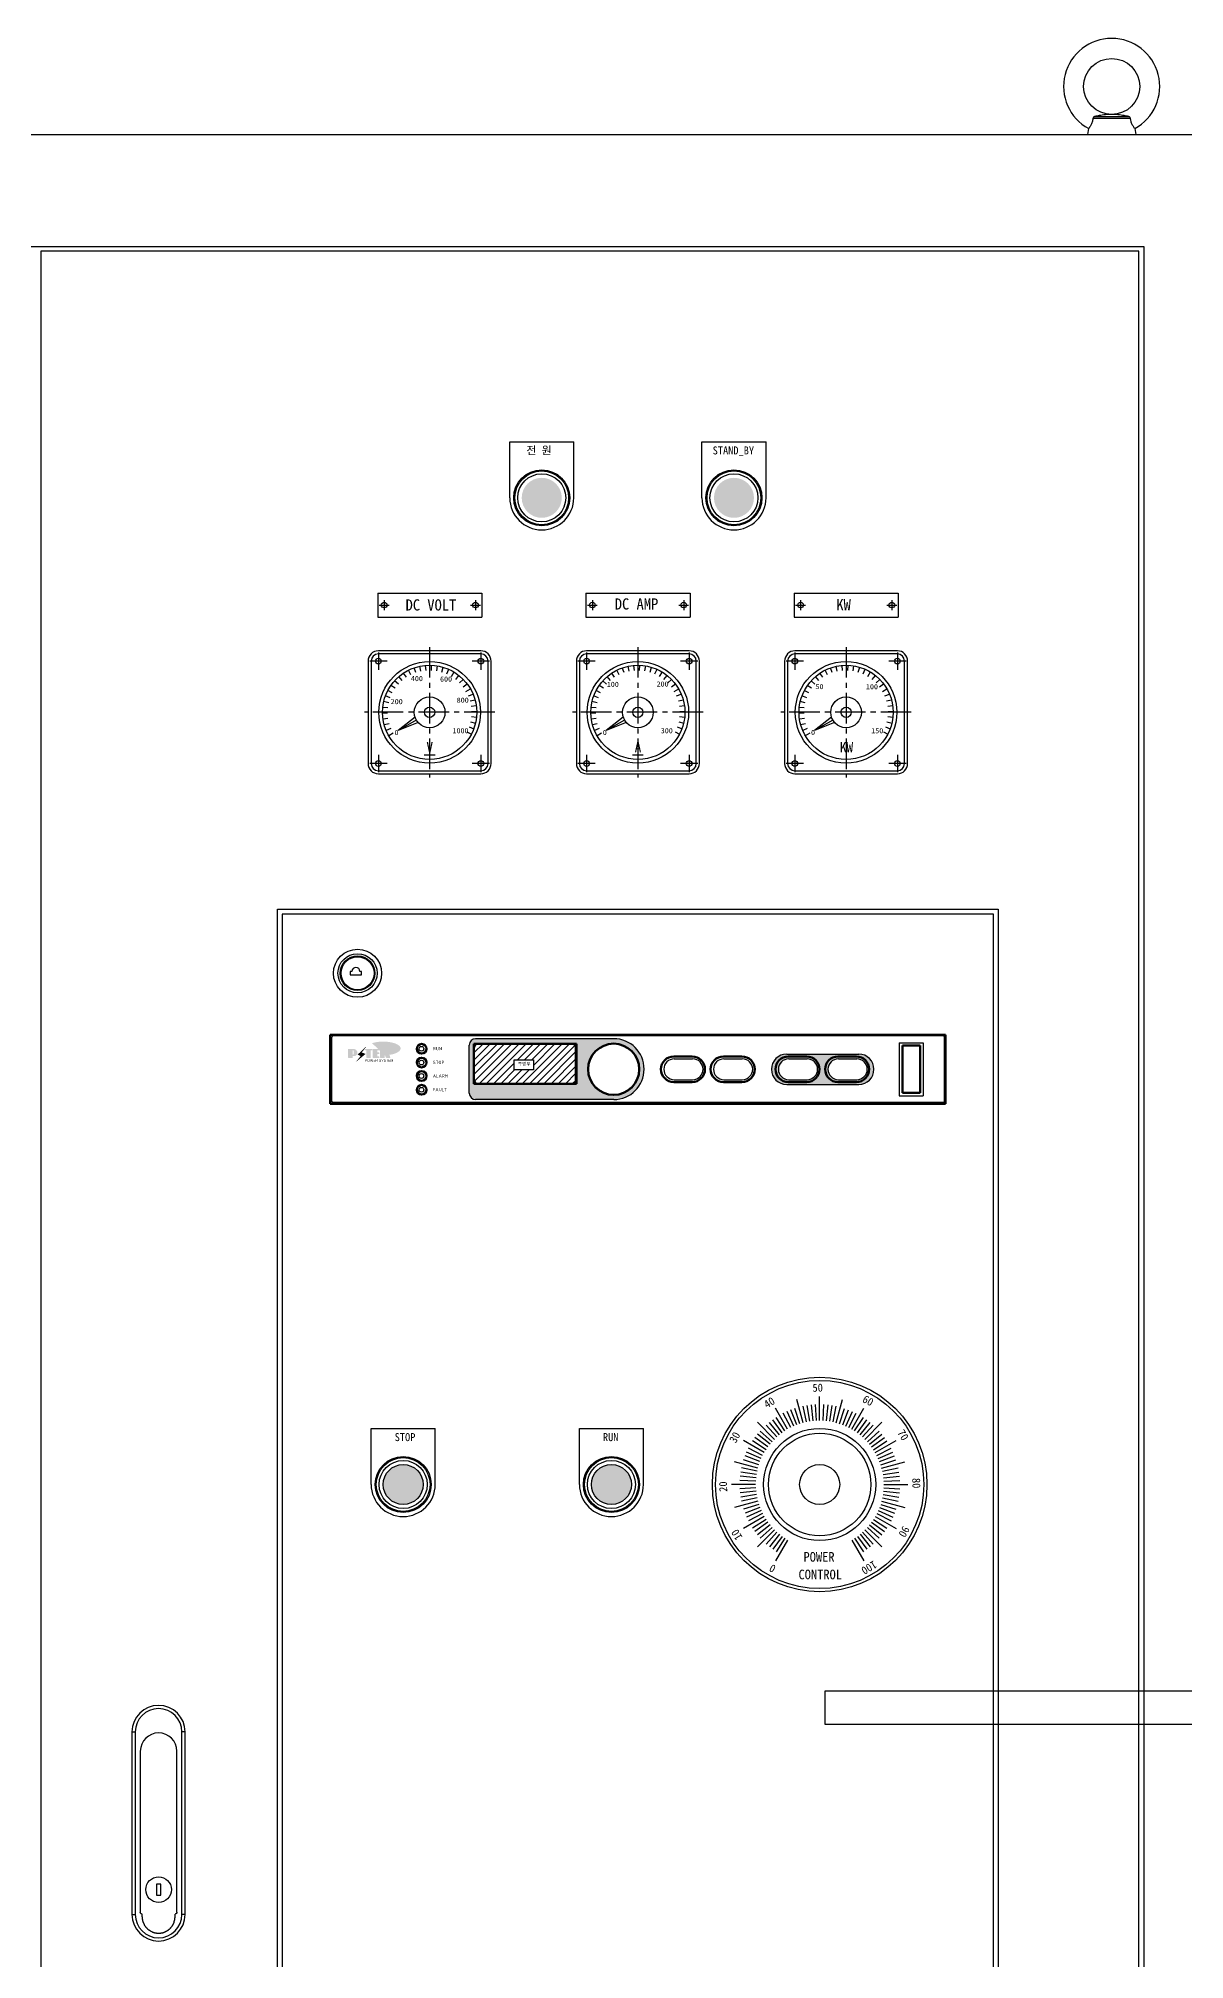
# Model space of a CAD drawing. Header units: millimetres. Extents: x 0 to 37514, y 0 to 8910.
# Drawn here: x 20606 to 21322, y 2719 to 3919 of the extents above; entities that cross this region are included whole.
import ezdxf
from ezdxf.enums import TextEntityAlignment as Align

# ---------------------------------------------------------------- set-up
doc = ezdxf.new("R2010")
doc.units = ezdxf.units.MM
doc.linetypes.add('CENTER', pattern=[50.8, 31.75, -6.35, 6.35, -6.35])
doc.linetypes.add('CENTER2', pattern=[28.575, 19.05, -3.175, 3.175, -3.175])
for name, color, linetype in [('CEN', 1, 'CENTER'), ('SINK', 151, 'Continuous'), ('TAMPLATE', 7, 'Continuous')]:
    doc.layers.add(name, color=color, linetype=linetype)
doc.layers.add('가시적인 것(ISO)', color=7, linetype='Continuous', lineweight=50)
doc.styles.add('h1', font='')
doc.styles.add('HAN', font='')
doc.styles.get("Standard").update_dxf_attribs({"font": 'ISOCP.SHX', "bigfont": 'WHGTXT.SHX'})
doc.styles.get('h1').set_extended_font_data('New Gulim')
doc.styles.get('HAN').set_extended_font_data('GulimChe')

# ---------------------------------------------------------------- blocks, each defined once
blk = doc.blocks.new('A$C5BCB7C3E')
for p, q in [((-4, 7.5), (61, 7.5)), ((-4, 7.5), (-4, -7.5)), ((61, 7.5), (61, -7.5)), ((-4, -7.5), (61, -7.5))]:
    blk.add_line(p, q)
for centre in [(0, 0), (57, 0)]:
    blk.add_circle(centre, 1.75)
at = {"layer": 'CEN', "color": 1, "linetype": 'CENTER'}
for p, q in [((-3.1, 0), (3.1, 0)), ((0, 3.1), (0, -3.1)), ((53.9, 0), (60.1, 0)), ((57, 3.1), (57, -3.1))]:
    blk.add_line(p, q, dxfattribs=at)
at = {"color": 3, "style": 'HAN'}
blk.add_text('DC VOLT', height=7, dxfattribs=at).set_placement((13.4, -3.4))
blk = doc.blocks.new('A$C34360021')
for p, q in [((-4, 7.5), (61, 7.5)), ((-4, 7.5), (-4, -7.5)), ((61, 7.5), (61, -7.5)), ((-4, -7.5), (61, -7.5))]:
    blk.add_line(p, q)
for centre in [(0, 0), (57, 0)]:
    blk.add_circle(centre, 1.75)
at = {"layer": 'CEN', "color": 1, "linetype": 'CENTER'}
for p, q in [((-3.1, 0), (3.1, 0)), ((0, 3.1), (0, -3.1)), ((53.9, 0), (60.1, 0)), ((57, 3.1), (57, -3.1))]:
    blk.add_line(p, q, dxfattribs=at)
at = {"color": 3, "style": 'HAN'}
blk.add_text('DC AMP', height=7, dxfattribs=at).set_placement((14, -2.8))
blk = doc.blocks.new('A$C6F9E4155')
for p, q in [((-4, 7.5), (-4, -7.5)), ((-4, 7.5), (61, 7.5)), ((61, 7.5), (61, -7.5)), ((-4, -7.5), (61, -7.5))]:
    blk.add_line(p, q)
for centre in [(0, 0), (57, 0)]:
    blk.add_circle(centre, 1.75)
at = {"layer": 'CEN', "color": 1, "linetype": 'CENTER'}
for p, q in [((-3.1, 0), (3.1, 0)), ((0, 3.1), (0, -3.1)), ((53.9, 0), (60.1, 0)), ((57, 3.1), (57, -3.1))]:
    blk.add_line(p, q, dxfattribs=at)
at = {"color": 3, "style": 'HAN'}
blk.add_text('KW', height=7, dxfattribs=at).set_placement((22.3, -3.3))
blk = doc.blocks.new('A$C4862291F')
for color, points in [(7, [(-12.5, 0, 1), (12.5, 0, 1)]), (1, [(107.5, 0, 1), (132.5, 0, 1)])]:
    blk.add_hatch(color=color).paths.add_polyline_path(points)
for p, q in [((-20, 35), (20, 35)), ((-20, 0), (-20, 35)), ((20, 0), (20, 35)), ((100, 35, 0), (140, 35, 0)), ((100, 0, 0), (100, 35, 0)), ((140, 0, 0), (140, 35, 0))]:
    blk.add_line(p, q)
for centre, radius in [((0, 0, 0), 17.5), ((0, 0, 0), 16.8), ((0, 0), 15), ((120, 0, 0), 17.5), ((120, 0, 0), 16.8), ((120, 0), 15)]:
    blk.add_circle(centre, radius)
for centre in [(0, 0), (120, 0, 0)]:
    blk.add_arc(centre, 20, 180, 0)
at = {"style": 'HAN'}
for s, p in [('전 원', (-9.6, 27.1)), ('STAND_BY', (106.7, 27.1, 0))]:
    blk.add_text(s, height=5, dxfattribs=at).set_placement(p)
blk = doc.blocks.new('A$C1517136A')
for p, q in [((32, 38.4), (-32, 38.4)), ((32, 36.5), (-32, 36.5)), ((-38.4, 32.3), (-38.4, -32.7)), ((-36.5, 32), (-36.5, -32)), ((-14.5, 21.9), (-16.3, 24.5)), ((-11.7, 23.5), (-13.1, 26.4)), ((-8.6, 24.8), (-9.7, 27.8)), ((-5.5, 25.7), (-6.1, 28.8)), ((-2.2, 26.1), (-2.5, 29.3)), ((1.1, 26.2), (1.2, 29.4)), ((4.4, 25.9), (4.9, 29)), ((7.6, 25.1), (8.5, 28.2)), ((10.7, 24), (12, 26.9)), ((13.6, 22.4), (15.3, 25.2)), ((36.5, -32, 0), (36.5, 32, 0)), ((38.4, -32, 0), (38.4, 32, 0)), ((-23.3, 12.2), (-26.1, 13.6)), ((-21.5, 15), (-24.2, 16.8)), ((-19.5, 17.6), (-21.9, 19.7)), ((-17.1, 19.9), (-19.2, 22.3)), ((16.3, 20.6), (18.3, 23.1)), ((18.7, 18.4), (21, 20.6)), ((20.9, 15.9), (23.4, 17.8)), ((22.7, 13.1), (25.5, 14.7)), ((-26.1, 2.7), (-29.3, 3.1)), ((-25.5, 6), (-28.7, 6.7)), ((-24.6, 9.1), (-27.6, 10.3)), ((24.2, 10.2), (27.1, 11.4)), ((25.3, 7.1), (28.4, 7.9)), ((26, 3.8), (29.1, 4.3)), ((26.2, 0.5), (29.4, 0.6)), ((-26.2, -0.5), (-29.4, -0.6)), ((-26, -3.8), (-29.1, -4.3)), ((-25.3, -7.1), (-28.4, -7.9)), ((-24.2, -10.2), (-27.1, -11.4)), ((24.6, -9.1), (27.6, -10.3)), ((25.5, -6), (28.7, -6.7)), ((26.1, -2.7), (29.3, -3.1)), ((-22.7, -13.1), (-25.5, -14.7)), ((23.3, -12.2), (26.1, -13.6)), ((-32, -36.5), (32, -36.5)), ((-32, -38.4), (32, -38.4))]:
    blk.add_line(p, q)
at = {"color": 1, "linetype": 'CENTER'}
for p, q in [((-32, 37.4), (-32, 26.6)), ((32, 37.4), (32, 26.6)), ((-26.6, 32), (-37.4, 32)), ((37.4, 32), (26.6, 32)), ((-26.6, -32), (-37.4, -32)), ((-32, -26.6), (-32, -37.4)), ((37.4, -32), (26.6, -32)), ((32, -26.6), (32, -37.4))]:
    blk.add_line(p, q, dxfattribs=at)
at = {"color": 1, "linetype": 'CENTER2'}
for p, q in [((0, 40.7), (0, -40.7)), ((0, 40.7), (0, -40.7)), ((0, 40.7), (0, -40.7)), ((40.7, 0), (-40.7, 0)), ((40.7, 0), (-40.7, 0)), ((40.7, 0), (-40.7, 0))]:
    blk.add_line(p, q, dxfattribs=at)
at = {"color": 3}
for p in [(-9.1, -3), (-8.3, -4.8), (-7.2, -6.4)]:
    blk.add_line(p, (-19.7, -11.4), dxfattribs=at)
for centre, radius in [((-32, 32), 1.76), ((0, 0), 31.7), ((0, 0), 29.4), ((32, 32), 1.76), ((0, 0), 9.6), ((0, 0), 3.2), ((-32, -32), 1.76), ((32, -32), 1.76)]:
    blk.add_circle(centre, radius)
blk.add_circle((0, 0), 31.7, dxfattribs=at)
blk.add_circle((0, 0), 31.7, dxfattribs=at)
blk.add_circle((0, 0), 31.7, dxfattribs=at)
for centre, radius, start, end in [((-32, 32), 6.4, 90, 180), ((-32, 32), 4.48, 90, 180), ((32, 32), 6.4, 0, 90), ((32, 32), 4.48, 0, 90), ((-32, -32), 6.4, 180, 270), ((-32, -32), 4.48, 180, 270), ((32, -32), 6.4, 270, 0), ((32, -32), 4.48, 270, 0)]:
    blk.add_arc(centre, radius, start, end)
at = {"color": 3, "style": 'HAN'}
for s, p in [('50', (-19.1, 17.7, -2066.5)), ('100', (12.4, 17.6, -2066.5)), ('0', (-21.9, -11, -2066.5)), ('150', (15.7, -9.9, -2066.5))]:
    blk.add_text(s, height=3.2, dxfattribs=at).set_placement(p, align=Align.TOP_LEFT)
at = {"color": 3, "insert": (-3.9, -18.6), "char_height": 6.4, "attachment_point": 1, "style": 'HAN'}
blk.add_mtext('KW', dxfattribs=at)
blk = doc.blocks.new('A$C7956288B')
for p, q in [((32, 38.4), (-32, 38.4)), ((32, 36.5), (-32, 36.5)), ((-38.4, 32.3), (-38.4, -32.7)), ((-36.5, 32), (-36.5, -32)), ((-14.5, 21.9), (-16.3, 24.5)), ((-11.7, 23.5), (-13.1, 26.4)), ((-8.6, 24.8), (-9.7, 27.8)), ((-5.5, 25.7), (-6.1, 28.8)), ((-2.2, 26.1), (-2.5, 29.3)), ((1.1, 26.2), (1.2, 29.4)), ((4.4, 25.9), (4.9, 29)), ((7.6, 25.1), (8.5, 28.2)), ((10.7, 24), (12, 26.9)), ((13.6, 22.4), (15.3, 25.2)), ((36.5, -32, 0), (36.5, 32, 0)), ((38.4, -32, 0), (38.4, 32, 0)), ((-23.3, 12.2), (-26.1, 13.6)), ((-21.5, 15), (-24.2, 16.8)), ((-19.5, 17.6), (-21.9, 19.7)), ((-17.1, 19.9), (-19.2, 22.3)), ((16.3, 20.6), (18.3, 23.1)), ((18.7, 18.4), (21, 20.6)), ((20.9, 15.9), (23.4, 17.8)), ((22.7, 13.1), (25.5, 14.7)), ((-26.1, 2.7), (-29.3, 3.1)), ((-25.5, 6), (-28.7, 6.7)), ((-24.6, 9.1), (-27.6, 10.3)), ((24.2, 10.2), (27.1, 11.4)), ((25.3, 7.1), (28.4, 7.9)), ((26, 3.8), (29.1, 4.3)), ((26.2, 0.5), (29.4, 0.6)), ((-26.2, -0.5), (-29.4, -0.6)), ((-26, -3.8), (-29.1, -4.3)), ((-25.3, -7.1), (-28.4, -7.9)), ((-24.2, -10.2), (-27.1, -11.4)), ((24.6, -9.1), (27.6, -10.3)), ((25.5, -6), (28.7, -6.7)), ((26.1, -2.7), (29.3, -3.1)), ((-22.7, -13.1), (-25.5, -14.7)), ((23.3, -12.2), (26.1, -13.6)), ((-32, -36.5), (32, -36.5)), ((-32, -38.4), (32, -38.4))]:
    blk.add_line(p, q)
at = {"color": 1, "linetype": 'CENTER'}
for p, q in [((-32, 37.4), (-32, 26.6)), ((32, 37.4), (32, 26.6)), ((-26.6, 32), (-37.4, 32)), ((37.4, 32), (26.6, 32)), ((-26.6, -32), (-37.4, -32)), ((-32, -26.6), (-32, -37.4)), ((37.4, -32), (26.6, -32)), ((32, -26.6), (32, -37.4))]:
    blk.add_line(p, q, dxfattribs=at)
at = {"color": 1, "linetype": 'CENTER2'}
for p, q in [((0, 40.7), (0, -40.7)), ((40.7, 0), (-40.7, 0))]:
    blk.add_line(p, q, dxfattribs=at)
at = {"color": 3}
for p, q in [((-9.1, -3), (-19.7, -11.4)), ((-8.3, -4.8), (-19.7, -11.4)), ((-7.2, -6.4), (-19.7, -11.4)), ((-3.4, -26.5), (3.4, -26.5))]:
    blk.add_line(p, q, dxfattribs=at)
for centre, radius in [((-32, 32), 1.76), ((0, 0), 31.7), ((0, 0), 29.4), ((32, 32), 1.76), ((0, 0), 9.6), ((0, 0), 3.2), ((-32, -32), 1.76), ((32, -32), 1.76)]:
    blk.add_circle(centre, radius)
for centre, radius, start, end in [((-32, 32), 6.4, 90, 180), ((-32, 32), 4.48, 90, 180), ((32, 32), 6.4, 0, 90), ((32, 32), 4.48, 0, 90), ((-32, -32), 6.4, 180, 270), ((-32, -32), 4.48, 180, 270), ((32, -32), 6.4, 270, 0), ((32, -32), 4.48, 270, 0)]:
    blk.add_arc(centre, radius, start, end)
at = {"color": 3, "style": 'HAN'}
for s, p in [('400', (-11.7, 22.7, -2066.5)), ('600', (6.5, 22.4, -2066.5)), ('200', (-24.3, 8.3, -2066.5)), ('800', (16.9, 9.2, -2066.5)), ('0', (-21.9, -11, -2066.5)), ('1000', (14.3, -9.9, -2066.5))]:
    blk.add_text(s, height=3.2, dxfattribs=at).set_placement(p, align=Align.TOP_LEFT)
at = {"color": 3, "insert": (-2, -18.6), "char_height": 6.4, "attachment_point": 1, "style": 'HAN'}
blk.add_mtext('V', dxfattribs=at)
blk = doc.blocks.new('A$C348D2C00')
for p, q in [((32, 38.4), (-32, 38.4)), ((32, 36.5), (-32, 36.5)), ((-38.4, 32.3), (-38.4, -32.7)), ((-36.5, 32), (-36.5, -32)), ((-14.5, 21.9), (-16.3, 24.5)), ((-11.7, 23.5), (-13.1, 26.4)), ((-8.6, 24.8), (-9.7, 27.8)), ((-5.5, 25.7), (-6.1, 28.8)), ((-2.2, 26.1), (-2.5, 29.3)), ((1.1, 26.2), (1.2, 29.4)), ((4.4, 25.9), (4.9, 29)), ((7.6, 25.1), (8.5, 28.2)), ((10.7, 24), (12, 26.9)), ((13.6, 22.4), (15.3, 25.2)), ((36.5, -32, 0), (36.5, 32, 0)), ((38.4, -32, 0), (38.4, 32, 0)), ((-23.3, 12.2), (-26.1, 13.6)), ((-21.5, 15), (-24.2, 16.8)), ((-19.5, 17.6), (-21.9, 19.7)), ((-17.1, 19.9), (-19.2, 22.3)), ((16.3, 20.6), (18.3, 23.1)), ((18.7, 18.4), (21, 20.6)), ((20.9, 15.9), (23.4, 17.8)), ((22.7, 13.1), (25.5, 14.7)), ((-26.1, 2.7), (-29.3, 3.1)), ((-25.5, 6), (-28.7, 6.7)), ((-24.6, 9.1), (-27.6, 10.3)), ((24.2, 10.2), (27.1, 11.4)), ((25.3, 7.1), (28.4, 7.9)), ((26, 3.8), (29.1, 4.3)), ((26.2, 0.5), (29.4, 0.6)), ((-26.2, -0.5), (-29.4, -0.6)), ((-26, -3.8), (-29.1, -4.3)), ((-25.3, -7.1), (-28.4, -7.9)), ((-24.2, -10.2), (-27.1, -11.4)), ((24.6, -9.1), (27.6, -10.3)), ((25.5, -6), (28.7, -6.7)), ((26.1, -2.7), (29.3, -3.1)), ((-22.7, -13.1), (-25.5, -14.7)), ((23.3, -12.2), (26.1, -13.6)), ((-32, -36.5), (32, -36.5)), ((-32, -38.4), (32, -38.4))]:
    blk.add_line(p, q)
at = {"color": 1, "linetype": 'CENTER'}
for p, q in [((-32, 37.4), (-32, 26.6)), ((32, 37.4), (32, 26.6)), ((-26.6, 32), (-37.4, 32)), ((37.4, 32), (26.6, 32)), ((-26.6, -32), (-37.4, -32)), ((-32, -26.6), (-32, -37.4)), ((37.4, -32), (26.6, -32)), ((32, -26.6), (32, -37.4))]:
    blk.add_line(p, q, dxfattribs=at)
at = {"color": 1, "linetype": 'CENTER2'}
for p, q in [((0, 40.7), (0, -40.7)), ((0, 40.7), (0, -40.7)), ((40.7, 0), (-40.7, 0)), ((40.7, 0), (-40.7, 0))]:
    blk.add_line(p, q, dxfattribs=at)
at = {"color": 3}
for p, q in [((-9.1, -3), (-19.7, -11.4)), ((-8.3, -4.8), (-19.7, -11.4)), ((-7.2, -6.4), (-19.7, -11.4)), ((-3.4, -26.5), (3.4, -26.5))]:
    blk.add_line(p, q, dxfattribs=at)
for centre, radius in [((-32, 32), 1.76), ((0, 0), 31.7), ((0, 0), 29.4), ((32, 32), 1.76), ((0, 0), 9.6), ((0, 0), 3.2), ((-32, -32), 1.76), ((32, -32), 1.76)]:
    blk.add_circle(centre, radius)
for centre, radius, start, end in [((-32, 32), 6.4, 90, 180), ((-32, 32), 4.48, 90, 180), ((32, 32), 6.4, 0, 90), ((32, 32), 4.48, 0, 90), ((-32, -32), 6.4, 180, 270), ((-32, -32), 4.48, 180, 270), ((32, -32), 6.4, 270, 0), ((32, -32), 4.48, 270, 0)]:
    blk.add_arc(centre, radius, start, end)
at = {"color": 3, "style": 'HAN'}
for s, p in [('100', (-19.4, 19.1, -2066.5)), ('200', (11.7, 19.3, -2066.5)), ('0', (-21.9, -11, -2066.5)), ('300', (14.3, -9.9, -2066.5))]:
    blk.add_text(s, height=3.2, dxfattribs=at).set_placement(p, align=Align.TOP_LEFT)
at = {"color": 3, "insert": (-2, -18.6), "char_height": 6.4, "attachment_point": 1, "style": 'HAN'}
blk.add_mtext('A', dxfattribs=at)
blk = doc.blocks.new('A$C2DDA7DD7')
h = blk.add_hatch(color=152)
edge = h.paths.add_edge_path(flags=16)
edge.add_arc((0, 0), 15.8, 0, 360)
edge = h.paths.add_edge_path(flags=16)
edge.add_arc((-25.8, 13.7), 2, 0, 90)
edge.add_line((-25.8, 15.7), (-84.8, 15.7))
edge.add_arc((-84.8, 13.7), 2, 90, 180)
edge.add_line((-86.8, 13.7), (-86.8, -6.8))
edge.add_arc((-84.8, -6.8), 2, 180, 270)
edge.add_line((-84.8, -8.8), (-25.8, -8.8))
edge.add_arc((-25.8, -6.8), 2, 270, 360)
edge.add_line((-23.8, -6.8), (-23.8, 13.7))
edge = h.paths.add_edge_path()
edge.add_arc((-86.2, 15.1), 4, 90, 180)
edge.add_line((-90.2, 15.1), (-90.2, -14.9))
edge.add_arc((-86.2, -14.9), 4, 180, 270)
edge.add_line((-86.2, -18.9), (0, -18.9))
edge.add_arc((0, 0.1), 19, 270, 450)
edge.add_line((0, 19.1), (-86.2, 19.1))
h = blk.add_hatch()
h.set_pattern_fill('ANSI31', color=256, style=0)
h.set_pattern_definition([(45, (-12440.8705, -317.9555), (-2.245064, 2.245064), [])])
h.paths.add_polyline_path([(-62.2, 5.9), (-50.1, 5.9), (-50.1, -0.3), (-62.2, -0.3)], flags=16)
edge = h.paths.add_edge_path()
edge.add_arc((-25.8, -6.8), 2, 270, 360)
edge.add_line((-23.8, -6.8), (-23.8, 13.7))
edge.add_arc((-25.8, 13.7), 2, 0, 90)
edge.add_line((-25.8, 15.7), (-84.8, 15.7))
edge.add_arc((-84.8, 13.7), 2, 90, 180)
edge.add_line((-86.8, 13.7), (-86.8, -6.8))
edge.add_arc((-84.8, -6.8), 2, 180, 270)
edge.add_line((-84.8, -8.8), (-25.8, -8.8))
h.paths.add_polyline_path([(-60.4, 1.4), (-51.2, 1.4), (-51.2, 5.1), (-60.4, 5.1)], flags=8)
h = blk.add_hatch(color=252)
edge = h.paths.add_edge_path()
edge.add_line((108, 9.5), (153, 9.5))
edge.add_arc((153, 0), 9.5, -90, 90, ccw=False)
edge.add_line((153, -9.5), (108, -9.5))
edge.add_arc((108, 0), 9.5, 90, 270, ccw=False)
edge = h.paths.add_edge_path(flags=16)
edge.add_line((140.3, 6.5), (151.8, 6.5))
edge.add_arc((151.8, 0), 6.5, -90, 90, ccw=False)
edge.add_line((151.8, -6.5), (140.3, -6.5))
edge.add_arc((140.3, 0), 6.5, 90, 270, ccw=False)
edge = h.paths.add_edge_path(flags=16)
edge.add_arc((120.8, 0), 6.5, 270, 450)
edge.add_line((120.8, 6.5), (109.3, 6.5))
edge.add_arc((109.3, 0), 6.5, 90, 270)
edge.add_line((109.3, -6.5), (120.8, -6.5))
at = {"layer": 'TAMPLATE'}
h = blk.add_hatch(color=1, dxfattribs=at)
h.paths.add_polyline_path([(-163.2, 8.4), (-162.3, 8.4, 1), (-162.3, 12.7), (-165.9, 12.7), (-165.9, 7.3), (-163.2, 7.3)])
h.paths.add_polyline_path([(-163.2, 9.1), (-163.2, 12), (-163, 12, -0.414214), (-162.3, 11.3), (-162.3, 9.8, -0.414214), (-163, 9.1)], flags=16)
h.paths.add_polyline_path([(-151.8, 12), (-150.9, 12), (-150.9, 12.7), (-155.4, 12.7), (-155.4, 12), (-154.5, 12), (-154.5, 7.3), (-151.8, 7.3)])
h.paths.add_polyline_path([(-147.7, 9.7), (-146.5, 9.7), (-146.5, 10.5), (-147.7, 10.5), (-147.7, 12), (-146.5, 12), (-146.5, 12.7), (-150.5, 12.7), (-150.5, 7.3), (-146.4, 7.3), (-146.4, 8), (-147.7, 8)])
h.paths.add_polyline_path([(-143.1, 9.6), (-142.2, 7.3), (-139.6, 7.3), (-140.9, 11.7), (-139.6, 12.7), (-140.9, 12.7), (-143.1, 11.3), (-143.1, 12.7), (-145.8, 12.7), (-145.8, 7.3), (-143.1, 7.3)])
h = blk.add_hatch(color=250, dxfattribs=at)
h.paths.add_polyline_path([(-163, 11.8), (-162.8, 11.8, -0.129793), (-162.5, 11.8, 0.221832), (-163, 12), (-163.2, 12), (-163.2, 9.1), (-163, 9.1, 0.02048), (-163, 9.1)], flags=17)
h.paths.add_polyline_path([(-163, 8.2), (-162.1, 8.2, 0.72362), (-160.8, 12.1, -0.679777), (-162.3, 8.4), (-163.2, 8.4), (-163.2, 7.3), (-165.7, 7.3), (-165.7, 7.1), (-163, 7.1)])
h.paths.add_polyline_path([(-158.1, 8.2), (-161.2, 4.4), (-160.8, 4.7), (-157.9, 8.3), (-159.8, 9.2), (-154.5, 14.3), (-154.2, 14.6), (-160, 9.1)])
h.paths.add_polyline_path([(-155.2, 12), (-155.2, 11.8), (-154.5, 11.8), (-154.5, 12)], flags=17)
h.paths.add_polyline_path([(-151.6, 11.8), (-150.7, 11.8), (-150.7, 12.6), (-150.9, 12.6), (-150.9, 12), (-151.8, 12), (-151.8, 7.3), (-154.3, 7.3), (-154.3, 7.1), (-151.6, 7.1)])
h.paths.add_polyline_path([(-146.3, 10.3), (-146.5, 10.3), (-146.5, 9.7), (-147.7, 9.7), (-147.7, 8), (-147.5, 8), (-147.5, 9.6), (-146.3, 9.6)])
h.paths.add_polyline_path([(-146.2, 7.8), (-146.4, 7.8), (-146.4, 7.3), (-150.3, 7.3), (-150.3, 7.1), (-146.2, 7.1)])
h.paths.add_polyline_path([(-146.3, 12.6), (-146.5, 12.6), (-146.5, 12), (-147.7, 12), (-147.7, 10.5), (-147.5, 10.5), (-147.5, 11.8), (-146.3, 11.8)])
h.paths.add_polyline_path([(-142.9, 12.6), (-143.1, 12.6), (-143.1, 11.3), (-142.9, 11.5)])
h.paths.add_polyline_path([(-142.9, 9), (-143.1, 9.6), (-143.1, 7.3), (-145.6, 7.3), (-145.6, 7.1), (-142.9, 7.1)])
h.paths.add_polyline_path([(-139.4, 12.6), (-139.8, 12.6), (-140.9, 11.7), (-139.6, 7.3), (-142.1, 7.3), (-142, 7.1), (-139.4, 7.1), (-140.7, 11.5)])
blk.add_hatch(color=5, dxfattribs=at).paths.add_polyline_path([(-154.9, 9.6), (-157.3, 10.5), (-154, 14.7), (-159.8, 9.2), (-157.9, 8.3), (-161, 4.5)])
h = blk.add_hatch(color=151, dxfattribs=at)
edge = h.paths.add_edge_path()
edge.add_ellipse((-143.9, 13), major_axis=(-10.9, 0), ratio=0.39426, start_angle=111.5127, end_angle=334.469)
edge.add_ellipse((-145.2, 12.6), major_axis=(-10.1, 0), ratio=0.40699, start_angle=121.3066, end_angle=327.7437, ccw=False)
edge.add_line((-140, 9.1), (-139.9, 9))
for p, q in [((-176, -20), (-176, 20)), ((205.8, 20.8), (-175.2, 20.8)), ((-90.2, -14.9), (-90.2, 15.1)), ((-86.8, -6.8), (-86.8, 13.7)), ((0, 19.1), (-86.2, 19.1)), ((-25.8, 15.7), (-84.8, 15.7)), ((-23.8, -6.8), (-23.8, 13.7)), ((178.3, 16.5), (178.3, -16.5)), ((178.3, 16.5), (193.3, 16.5)), ((193.3, 16.5), (193.3, -16.5)), ((206.6, -20), (206.6, 20)), ((108, 9.5), (153, 9.5)), ((-25.8, -8.8), (-84.8, -8.8)), ((108, -9.5), (153, -9.5)), ((205.8, -20.8), (-175.2, -20.8)), ((0, -18.9), (-86.2, -18.9)), ((178.3, -16.5), (193.3, -16.5))]:
    blk.add_line(p, q)
blk.add_lwpolyline([(-62.2, 5.9), (-50.1, 5.9), (-50.1, -0.3), (-62.2, -0.3)], close=True)
at = {"color": 1}
for centre in [(-120, 12.8), (-120, 4.2), (-120, -4.2), (-120, -12.8)]:
    blk.add_circle(centre, 1.5, dxfattribs=at)
for centre, radius in [((-120, 12.8), 1.5), ((0, 0), 15.8), ((-120, 4.2), 1.5), ((-120, -4.2), 1.5), ((-120, -12.8), 1.5)]:
    blk.add_circle(centre, radius)
for centre, radius, start, end in [((-175.2, 20), 0.8, 90, 180), ((-86.2, 15.1), 4, 90, 180), ((-84.8, 13.7), 2, 90, 180), ((-25.8, 13.7), 2, 0, 90), ((0, 0.1), 19, 270, 90), ((205.8, 20), 0.8, 0, 90), ((108, 0), 9.5, 90, 270), ((153, 0), 9.5, 270, 90), ((-84.8, -6.8), 2, 180, 270), ((-25.8, -6.8), 2, 270, 0), ((-175.2, -20), 0.8, 180, 270), ((-86.2, -14.9), 4, 180, 270), ((205.8, -20), 0.8, 270, 0)]:
    blk.add_arc(centre, radius, start, end)
at = {"layer": 'SINK'}
for p, q in [((37.8, 6.5), (49.3, 6.5)), ((68.8, 6.5), (80.3, 6.5)), ((109.3, 6.5), (120.8, 6.5)), ((140.3, 6.5), (151.8, 6.5)), ((37.8, -6.5), (49.3, -6.5)), ((68.8, -6.5), (80.3, -6.5)), ((109.3, -6.5), (120.8, -6.5)), ((140.3, -6.5), (151.8, -6.5))]:
    blk.add_line(p, q, dxfattribs=at)
for centre, start, end in [((37.8, 0), 90, 270), ((49.3, 0), 270, 90), ((68.8, 0), 90, 270), ((80.3, 0), 270, 90), ((109.3, 0), 90, 270), ((120.8, 0), 270, 90), ((140.3, 0), 90, 270), ((151.8, 0), 270, 90)]:
    blk.add_arc(centre, 6.5, start, end, dxfattribs=at)
at = {"char_height": 2, "attachment_point": 1}
for s, insert in [('{\\C250;RUN}', (-112.9, 13.9)), ('{\\C250;STOP}', (-112.9, 5.3)), ('{\\C250;ALARM}', (-112.9, -3.2)), ('{\\C250;FAULT}', (-112.9, -11.7))]:
    blk.add_mtext_dynamic_manual_height_columns(s, width=17.679, gutter_width=1, heights=[0], dxfattribs=dict(at, insert=insert))
at = {"insert": (-59.7, 4.4, -1905.7), "char_height": 2, "attachment_point": 1, "style": 'h1'}
blk.add_mtext_dynamic_manual_height_columns('{\\C254;투명부}', width=17.679, gutter_width=1, heights=[0], dxfattribs=at)
at = {"layer": 'TAMPLATE', "insert": (-155.3, 6.3), "char_height": 1.573, "attachment_point": 1}
blk.add_mtext_dynamic_manual_height_columns('{\\fGulim|b0|i0|c129|p50;\\C250;POWER SYSTEM}', width=57.558, gutter_width=25, heights=[0], dxfattribs=at)
blk = doc.blocks.new('A$C1D9B1766')
at = {"color": 3}
for p, q in [((-244.4, 2103.7), (-245, 2100)), ((-218.3, 2109.9), (-241.7, 2109.9)), ((-240.5, 2111.2), (-219.5, 2111.2)), ((-215.6, 2103.7), (-215, 2100)), ((-1450, 2100), (-150, 2100)), ((-1390, 2030), (-210, 2030)), ((-210, 2030), (-210, 70)), ((-213, 2027), (-898.5, 2027)), ((-898.5, 2027), (-898.5, 73)), ((-213, 73), (-213, 2027)), ((-750.8, 566), (-750.8, 1616)), ((-750.8, 1616), (-300.8, 1616)), ((-303.8, 1613), (-747.8, 1613)), ((-747.8, 1613), (-747.8, 569)), ((-303.8, 569), (-303.8, 1613)), ((-300.8, 1616), (-300.8, 566)), ((-705.3, 1577.1), (-705.3, 1574.9)), ((-704.3, 1577.1), (-705.3, 1577.1)), ((-705.3, 1574.9), (-698.3, 1574.9)), ((-698.3, 1577.1), (-699.3, 1577.1)), ((-698.3, 1574.9), (-698.3, 1577.1)), ((-841.6, 1102), (-841.6, 988)), ((-841.6, 1102), (-839.6, 1102)), ((-841.6, 1102), (-841.6, 1102)), ((-839.6, 1102), (-839.6, 988)), ((-810.4, 988), (-810.4, 1102)), ((-808.4, 1102), (-810.4, 1102)), ((-808.4, 988), (-808.4, 1102)), ((-808.4, 1102), (-808.4, 1102)), ((-836.4, 1090), (-836.4, 989.5)), ((-813.6, 989.5), (-813.6, 1090)), ((-826.3, 1007), (-826.3, 1000)), ((-823.7, 1007), (-826.3, 1007)), ((-826.3, 1000), (-823.7, 1000)), ((-823.7, 1000), (-823.7, 1007)), ((-841.6, 988), (-839.6, 988)), ((-841.6, 988), (-841.6, 988)), ((-835.3, 986.5), (-835.3, 988.2)), ((-814.7, 986.5), (-814.7, 988.2)), ((-808.4, 988), (-810.4, 988))]:
    blk.add_line(p, q, dxfattribs=at)
for centre, radius in [((-230, 2130), 17.5), ((-700.8, 1576), 15), ((-700.8, 1576), 12.2), ((-700.8, 1576), 10.8), ((-700.8, 1576), 10.3), ((-825, 1003.5), 8)]:
    blk.add_circle(centre, radius, dxfattribs=at)
for centre, radius, start, end in [((-230, 2130), 30, 298.5877, 241.4123), ((-701.8, 1577.1), 2.5, 0, 180), ((-825, 1102), 16.6, 0, 180), ((-825, 1102), 14.6, 0, 180), ((-825, 1090), 11.4, 0, 180), ((-825, 988), 16.6, 180, 0), ((-825, 988), 14.6, 180, 0)]:
    blk.add_arc(centre, radius, start, end, dxfattribs=at)
for points, knots in [([(-230, 2112.5), (-231.2, 2112.5), (-232.5, 2112.4), (-235.2, 2112.2), (-236.5, 2112), (-238.7, 2111.6), (-239.6, 2111.4), (-240.5, 2111.2)], [0, 0, 0, 0, 0.438896, 0.438896, 0.877793, 0.877793, 1.145199, 1.145199, 1.145199, 1.145199]), ([(-219.5, 2111.2), (-220.4, 2111.4), (-221.3, 2111.6), (-223.5, 2112), (-224.8, 2112.2), (-227.5, 2112.4), (-228.8, 2112.5), (-230, 2112.5)], [3.824192, 3.824192, 3.824192, 3.824192, 4.091598, 4.091598, 4.530494, 4.530494, 4.96939, 4.96939, 4.96939, 4.96939]), ([(-241.7, 2109.9), (-241.8, 2109.2), (-242, 2108.4), (-242.5, 2107), (-242.8, 2106.4), (-243.3, 2105.3), (-243.6, 2104.8), (-244.1, 2104.1), (-244.2, 2103.8), (-244.3, 2103.7), (-244.4, 2103.7), (-244.4, 2103.7)], [0, 0, 0, 0, 0.238999, 0.238999, 0.466929, 0.466929, 0.703409, 0.703409, 0.948288, 0.948288, 1.053917, 1.053917, 1.053917, 1.053917]), ([(-240.5, 2111.2), (-240.5, 2111.2), (-240.6, 2111.2), (-240.8, 2111.1), (-241, 2111.1), (-241.2, 2110.8), (-241.3, 2110.7), (-241.5, 2110.5), (-241.6, 2110.4), (-241.6, 2110.2), (-241.7, 2110.1), (-241.7, 2109.9)], [0.2713929, 0.2713929, 0.2713929, 0.2713929, 0.2880812, 0.2880812, 0.3395909, 0.3395909, 0.3839359, 0.3839359, 0.4183335, 0.4183335, 0.4520189, 0.4520189, 0.4520189, 0.4520189]), ([(-218.3, 2109.9), (-218.3, 2110.1), (-218.4, 2110.3), (-218.5, 2110.6), (-218.6, 2110.7), (-218.8, 2110.9), (-219, 2111), (-219.2, 2111.2), (-219.4, 2111.2), (-219.5, 2111.2)], [0, 0, 0, 0, 0.050302, 0.050302, 0.0967636, 0.0967636, 0.1466768, 0.1466768, 0.1919853, 0.1919853, 0.1919853, 0.1919853]), ([(-215.6, 2103.7), (-215.6, 2103.7), (-215.7, 2103.7), (-215.8, 2103.9), (-216, 2104.2), (-216.5, 2105), (-216.8, 2105.5), (-217.4, 2106.7), (-217.7, 2107.4), (-218.1, 2108.7), (-218.2, 2109.3), (-218.3, 2109.9)], [1.053917, 1.053917, 1.053917, 1.053917, 1.19194, 1.19194, 1.435841, 1.435841, 1.680633, 1.680633, 1.91384, 1.91384, 2.107394, 2.107394, 2.107394, 2.107394]), ([(-835.3, 988.2), (-835.3, 988.2), (-835.4, 988.2), (-835.4, 988.2), (-835.4, 988.2), (-835.5, 988.2), (-835.5, 988.2), (-835.5, 988.2), (-835.6, 988.2), (-835.6, 988.3), (-835.6, 988.3), (-835.6, 988.3), (-835.7, 988.3), (-835.7, 988.3), (-835.7, 988.3), (-835.7, 988.3), (-835.8, 988.3), (-835.8, 988.3), (-835.8, 988.3), (-835.9, 988.4), (-835.9, 988.4), (-835.9, 988.4), (-835.9, 988.4), (-836, 988.4), (-836, 988.5), (-836, 988.5), (-836, 988.5), (-836.1, 988.5), (-836.1, 988.6), (-836.1, 988.6), (-836.1, 988.6), (-836.2, 988.7), (-836.2, 988.7), (-836.2, 988.7), (-836.2, 988.8), (-836.2, 988.8), (-836.3, 988.9), (-836.3, 988.9), (-836.3, 989), (-836.3, 989), (-836.3, 989.1), (-836.4, 989.1), (-836.4, 989.2), (-836.4, 989.2), (-836.4, 989.3), (-836.4, 989.3), (-836.4, 989.4), (-836.4, 989.5), (-836.4, 989.5)], [-0.104146, -0.104146, -0.104146, -0.104146, 0, 0, 0, 0.066667, 0.066667, 0.066667, 0.133333, 0.133333, 0.133333, 0.2, 0.2, 0.2, 0.266667, 0.266667, 0.266667, 0.333333, 0.333333, 0.333333, 0.4, 0.4, 0.4, 0.466667, 0.466667, 0.466667, 0.533333, 0.533333, 0.533333, 0.6, 0.6, 0.6, 0.666667, 0.666667, 0.666667, 0.733333, 0.733333, 0.733333, 0.8, 0.8, 0.8, 0.866667, 0.866667, 0.866667, 0.933333, 0.933333, 0.933333, 1, 1, 1, 1]), ([(-835.3, 986.5), (-835.3, 986.3), (-835.3, 986.2), (-835.3, 986), (-835.2, 985.9), (-835.2, 985.7), (-835.2, 985.5), (-835.2, 985.4), (-835.2, 985.2), (-835.2, 985.1), (-835.1, 984.9), (-835.1, 984.8), (-835.1, 984.6), (-835, 984.4), (-835, 984.3), (-835, 984.1), (-834.9, 984), (-834.9, 983.8), (-834.8, 983.7), (-834.8, 983.5), (-834.8, 983.4), (-834.7, 983.2), (-834.7, 983.1), (-834.6, 982.9), (-834.5, 982.8), (-834.5, 982.6), (-834.4, 982.5), (-834.3, 982.3), (-834.3, 982.2), (-834.2, 982), (-834.1, 981.9), (-834.1, 981.8), (-834, 981.6), (-833.9, 981.5), (-833.8, 981.3), (-833.8, 981.2), (-833.7, 981.1), (-833.6, 980.9), (-833.5, 980.8), (-833.4, 980.7), (-833.3, 980.6), (-833.2, 980.4), (-833.1, 980.3), (-833, 980.2), (-832.9, 980.1), (-832.8, 979.9), (-832.7, 979.8), (-832.6, 979.7), (-832.5, 979.6), (-832.4, 979.5), (-832.3, 979.4), (-832.2, 979.2), (-832.1, 979.1), (-832, 979), (-831.8, 978.9), (-831.7, 978.8), (-831.6, 978.7), (-831.5, 978.6), (-831.4, 978.5), (-831.2, 978.4), (-831.1, 978.3), (-831, 978.2), (-830.9, 978.1), (-830.7, 978.1), (-830.6, 978), (-830.5, 977.9), (-830.3, 977.8), (-830.2, 977.7), (-830.1, 977.6), (-829.9, 977.6), (-829.8, 977.5), (-829.7, 977.4), (-829.5, 977.4), (-829.4, 977.3), (-829.2, 977.2), (-829.1, 977.2), (-828.9, 977.1), (-828.8, 977), (-828.7, 977), (-828.5, 976.9), (-828.4, 976.9), (-828.2, 976.8), (-828.1, 976.8), (-827.9, 976.7), (-827.8, 976.7), (-827.6, 976.6), (-827.5, 976.6), (-827.3, 976.6), (-827.2, 976.5), (-827, 976.5), (-826.9, 976.5), (-826.7, 976.4), (-826.5, 976.4), (-826.4, 976.4), (-826.2, 976.4), (-826.1, 976.4), (-825.9, 976.3), (-825.8, 976.3), (-825.6, 976.3), (-825.5, 976.3), (-825.3, 976.3), (-825.2, 976.3), (-825, 976.3), (-824.8, 976.3), (-824.7, 976.3), (-824.5, 976.3), (-824.4, 976.3), (-824.2, 976.3), (-824.1, 976.3), (-823.9, 976.4), (-823.8, 976.4), (-823.6, 976.4), (-823.5, 976.4), (-823.3, 976.4), (-823.1, 976.5), (-823, 976.5), (-822.8, 976.5), (-822.7, 976.6), (-822.5, 976.6), (-822.4, 976.6), (-822.2, 976.7), (-822.1, 976.7), (-821.9, 976.8), (-821.8, 976.8), (-821.6, 976.9), (-821.5, 976.9), (-821.3, 977), (-821.2, 977), (-821.1, 977.1), (-820.9, 977.2), (-820.8, 977.2), (-820.6, 977.3), (-820.5, 977.4), (-820.3, 977.4), (-820.2, 977.5), (-820.1, 977.6), (-819.9, 977.6), (-819.8, 977.7), (-819.7, 977.8), (-819.5, 977.9), (-819.4, 978), (-819.3, 978.1), (-819.1, 978.1), (-819, 978.2), (-818.9, 978.3), (-818.8, 978.4), (-818.6, 978.5), (-818.5, 978.6), (-818.4, 978.7), (-818.3, 978.8), (-818.2, 978.9), (-818, 979), (-817.9, 979.1), (-817.8, 979.2), (-817.7, 979.4), (-817.6, 979.5), (-817.5, 979.6), (-817.4, 979.7), (-817.3, 979.8), (-817.2, 979.9), (-817.1, 980.1), (-817, 980.2), (-816.9, 980.3), (-816.8, 980.4), (-816.7, 980.6), (-816.6, 980.7), (-816.5, 980.8), (-816.4, 980.9), (-816.3, 981.1), (-816.2, 981.2), (-816.2, 981.3), (-816.1, 981.5), (-816, 981.6), (-815.9, 981.8), (-815.9, 981.9), (-815.8, 982), (-815.7, 982.2), (-815.7, 982.3), (-815.6, 982.5), (-815.5, 982.6), (-815.5, 982.8), (-815.4, 982.9), (-815.3, 983.1), (-815.3, 983.2), (-815.2, 983.4), (-815.2, 983.5), (-815.2, 983.7), (-815.1, 983.8), (-815.1, 984), (-815, 984.1), (-815, 984.3), (-815, 984.4), (-814.9, 984.6), (-814.9, 984.8), (-814.9, 984.9), (-814.8, 985.1), (-814.8, 985.2), (-814.8, 985.4), (-814.8, 985.5), (-814.8, 985.7), (-814.8, 985.9), (-814.7, 986), (-814.7, 986.2), (-814.7, 986.3), (-814.7, 986.5)], [0, 0, 0, 0, 0.0147059, 0.0147059, 0.0147059, 0.0294118, 0.0294118, 0.0294118, 0.0441176, 0.0441176, 0.0441176, 0.0588235, 0.0588235, 0.0588235, 0.0735294, 0.0735294, 0.0735294, 0.0882353, 0.0882353, 0.0882353, 0.1029412, 0.1029412, 0.1029412, 0.1176471, 0.1176471, 0.1176471, 0.1323529, 0.1323529, 0.1323529, 0.1470588, 0.1470588, 0.1470588, 0.1617647, 0.1617647, 0.1617647, 0.1764706, 0.1764706, 0.1764706, 0.1911765, 0.1911765, 0.1911765, 0.2058824, 0.2058824, 0.2058824, 0.2205882, 0.2205882, 0.2205882, 0.2352941, 0.2352941, 0.2352941, 0.25, 0.25, 0.25, 0.2647059, 0.2647059, 0.2647059, 0.2794118, 0.2794118, 0.2794118, 0.2941176, 0.2941176, 0.2941176, 0.3088235, 0.3088235, 0.3088235, 0.3235294, 0.3235294, 0.3235294, 0.3382353, 0.3382353, 0.3382353, 0.3529412, 0.3529412, 0.3529412, 0.3676471, 0.3676471, 0.3676471, 0.3823529, 0.3823529, 0.3823529, 0.3970588, 0.3970588, 0.3970588, 0.4117647, 0.4117647, 0.4117647, 0.4264706, 0.4264706, 0.4264706, 0.4411765, 0.4411765, 0.4411765, 0.4558824, 0.4558824, 0.4558824, 0.4705882, 0.4705882, 0.4705882, 0.4852941, 0.4852941, 0.4852941, 0.5, 0.5, 0.5, 0.5147059, 0.5147059, 0.5147059, 0.5294118, 0.5294118, 0.5294118, 0.5441176, 0.5441176, 0.5441176, 0.5588235, 0.5588235, 0.5588235, 0.5735294, 0.5735294, 0.5735294, 0.5882353, 0.5882353, 0.5882353, 0.6029412, 0.6029412, 0.6029412, 0.6176471, 0.6176471, 0.6176471, 0.6323529, 0.6323529, 0.6323529, 0.6470588, 0.6470588, 0.6470588, 0.6617647, 0.6617647, 0.6617647, 0.6764706, 0.6764706, 0.6764706, 0.6911765, 0.6911765, 0.6911765, 0.7058824, 0.7058824, 0.7058824, 0.7205882, 0.7205882, 0.7205882, 0.7352941, 0.7352941, 0.7352941, 0.75, 0.75, 0.75, 0.7647059, 0.7647059, 0.7647059, 0.7794118, 0.7794118, 0.7794118, 0.7941176, 0.7941176, 0.7941176, 0.8088235, 0.8088235, 0.8088235, 0.8235294, 0.8235294, 0.8235294, 0.8382353, 0.8382353, 0.8382353, 0.8529412, 0.8529412, 0.8529412, 0.8676471, 0.8676471, 0.8676471, 0.8823529, 0.8823529, 0.8823529, 0.8970588, 0.8970588, 0.8970588, 0.9117647, 0.9117647, 0.9117647, 0.9264706, 0.9264706, 0.9264706, 0.9411765, 0.9411765, 0.9411765, 0.9558824, 0.9558824, 0.9558824, 0.9705882, 0.9705882, 0.9705882, 0.9852941, 0.9852941, 0.9852941, 0.9999993, 0.9999993, 0.9999993, 0.9999993]), ([(-813.6, 989.5), (-813.6, 989.5), (-813.6, 989.4), (-813.6, 989.3), (-813.6, 989.3), (-813.6, 989.2), (-813.6, 989.2), (-813.6, 989.1), (-813.7, 989.1), (-813.7, 989), (-813.7, 989), (-813.7, 988.9), (-813.7, 988.9), (-813.8, 988.8), (-813.8, 988.8), (-813.8, 988.7), (-813.8, 988.7), (-813.8, 988.7), (-813.9, 988.6), (-813.9, 988.6), (-813.9, 988.6), (-813.9, 988.5), (-814, 988.5), (-814, 988.5), (-814, 988.5), (-814, 988.4), (-814.1, 988.4), (-814.1, 988.4), (-814.1, 988.4), (-814.2, 988.4), (-814.2, 988.3), (-814.2, 988.3), (-814.2, 988.3), (-814.3, 988.3), (-814.3, 988.3), (-814.3, 988.3), (-814.4, 988.3), (-814.4, 988.3), (-814.4, 988.2), (-814.5, 988.2), (-814.5, 988.2), (-814.5, 988.2), (-814.6, 988.2), (-814.6, 988.2), (-814.7, 988.2), (-814.7, 988.2)], [0, 0, 0, 0, 0.071429, 0.071429, 0.071429, 0.142857, 0.142857, 0.142857, 0.214286, 0.214286, 0.214286, 0.285714, 0.285714, 0.285714, 0.357143, 0.357143, 0.357143, 0.428571, 0.428571, 0.428571, 0.5, 0.5, 0.5, 0.571429, 0.571429, 0.571429, 0.642857, 0.642857, 0.642857, 0.714286, 0.714286, 0.714286, 0.785714, 0.785714, 0.785714, 0.857143, 0.857143, 0.857143, 0.928571, 0.928571, 0.928571, 1, 1, 1, 1.101063, 1.101063, 1.101063, 1.101063])]:
    blk.add_open_spline(points, degree=3, knots=knots, dxfattribs=at)
at = {"layer": '가시적인 것(ISO)'}
for p, q in [((-717.8, 1494.5), (-717.8, 1537.5)), ((-717.8, 1537.5), (-333.8, 1537.5)), ((-333.8, 1537.5), (-333.8, 1494.5)), ((-628.1, 1531.9), (-564.1, 1531.9)), ((-628.1, 1506.9), (-628.1, 1531.9)), ((-564.1, 1531.9), (-564.1, 1506.9)), ((-360.6, 1530.8), (-349.6, 1530.8)), ((-360.6, 1501.2), (-360.6, 1530.8)), ((-349.6, 1530.8), (-349.6, 1501.2)), ((-503.4, 1524), (-491.9, 1524)), ((-472.4, 1524), (-460.8, 1524)), ((-431.9, 1524), (-420.4, 1524)), ((-400.9, 1524), (-389.4, 1524)), ((-564.1, 1506.9), (-628.1, 1506.9)), ((-491.9, 1508), (-503.4, 1508)), ((-460.8, 1508), (-472.4, 1508)), ((-420.4, 1508), (-431.9, 1508)), ((-389.4, 1508), (-400.9, 1508)), ((-349.6, 1501.2), (-360.6, 1501.2)), ((-333.8, 1494.5), (-717.8, 1494.5))]:
    blk.add_line(p, q, dxfattribs=at)
for centre, radius in [((-660.8, 1528.8), 3), ((-540.9, 1516), 16), ((-660.8, 1520.2), 3), ((-660.8, 1511.8), 3), ((-660.8, 1503.2), 3)]:
    blk.add_circle(centre, radius, dxfattribs=at)
for centre, start, end in [((-503.4, 1516), 90, 270), ((-491.9, 1516), 270, 90), ((-472.4, 1516), 90, 270), ((-460.8, 1516), 270, 90), ((-431.9, 1516), 90, 270), ((-420.4, 1516), 270, 90), ((-400.9, 1516), 90, 270), ((-389.4, 1516), 270, 90)]:
    blk.add_arc(centre, 8, start, end, dxfattribs=at)
for name, p in [('A$C4862291F', (-585.8, 1873)), ('A$C5BCB7C3E', (-684.2, 1806)), ('A$C34360021', (-554.2, 1806)), ('A$C6F9E4155', (-424.2, 1806)), ('A$C7956288B', (-655.8, 1739)), ('A$C348D2C00', (-525.8, 1739)), ('A$C1517136A', (-395.8, 1739)), ('A$C2DDA7DD7', (-540.9, 1516))]:
    blk.add_blockref(name, p)
blk = doc.blocks.new('A$C44E02981')
for color, points in [(1, [(-509.8, 1266.6, -1), (-534.8, 1266.6, -1)]), (86, [(-379.8, 1266.6, -1), (-404.8, 1266.6, -1)])]:
    blk.add_hatch(color=color).paths.add_polyline_path(points)
at = {"color": 3}
for p, q in [((-262.3, 1306.6, 0), (-262.3, 1321.6, 0)), ((-282.3, 1301.2, 0), (-289.8, 1314.2, 0)), ((-284, 1300.1, 0), (-289.5, 1308.5, 0)), ((-280.4, 1302.2, 0), (-285, 1311.1, 0)), ((-278.5, 1303.1, 0), (-282.6, 1312.2, 0)), ((-276.6, 1303.9, 0), (-280.2, 1313.2, 0)), ((-274.6, 1304.6, 0), (-277.7, 1314.1, 0)), ((-272.6, 1305.2, 0), (-276.5, 1319.7, 0)), ((-270.6, 1305.7, 0), (-272.6, 1315.5, 0)), ((-268.5, 1306.1, 0), (-270.1, 1315.9, 0)), ((-266.4, 1306.3, 0), (-267.5, 1316.3, 0)), ((-264.3, 1306.5, 0), (-264.9, 1316.5, 0)), ((-260.2, 1306.5, 0), (-259.6, 1316.5, 0)), ((-258.1, 1306.3, 0), (-257, 1316.3, 0)), ((-256, 1306.1, 0), (-254.4, 1315.9, 0)), ((-253.9, 1305.7, 0), (-251.9, 1315.5, 0)), ((-251.9, 1305.2, 0), (-248, 1319.7, 0)), ((-249.9, 1304.6, 0), (-246.8, 1314.1, 0)), ((-247.9, 1303.9, 0), (-244.3, 1313.2, 0)), ((-246, 1303.1, 0), (-241.9, 1312.2, 0)), ((-244.1, 1302.2, 0), (-239.6, 1311.1, 0)), ((-242.3, 1301.2, 0), (-234.8, 1314.2, 0)), ((-240.5, 1300.1, 0), (-235, 1308.5, 0)), ((-542.3, 1301.6, 0), (-502.3, 1301.6, 0)), ((-542.3, 1266.6, 0), (-542.3, 1301.6, 0)), ((-502.3, 1266.6, 0), (-502.3, 1301.6, 0)), ((-412.3, 1301.6, 0), (-372.3, 1301.6, 0)), ((-412.3, 1266.6, 0), (-412.3, 1301.6, 0)), ((-372.3, 1266.6, 0), (-372.3, 1301.6, 0)), ((-290.5, 1294.8, 0), (-301.1, 1305.5, 0)), ((-293.3, 1291.7, 0), (-301.1, 1298, 0)), ((-292, 1293.3, 0), (-299.4, 1300, 0)), ((-289, 1296.3, 0), (-295.7, 1303.7, 0)), ((-287.4, 1297.6, 0), (-293.7, 1305.4, 0)), ((-285.8, 1298.9, 0), (-291.6, 1307, 0)), ((-238.7, 1298.9, 0), (-232.9, 1307, 0)), ((-237.1, 1297.6, 0), (-230.8, 1305.4, 0)), ((-235.5, 1296.3, 0), (-228.8, 1303.7, 0)), ((-234, 1294.8, 0), (-223.4, 1305.5, 0)), ((-232.5, 1293.3, 0), (-225.1, 1300, 0)), ((-231.2, 1291.7, 0), (-223.4, 1298, 0)), ((-296.9, 1286.6, 0), (-309.9, 1294.1, 0)), ((-299.6, 1280.9, 0), (-308.9, 1284.5, 0)), ((-298.8, 1282.8, 0), (-307.9, 1286.9, 0)), ((-297.9, 1284.7, 0), (-306.8, 1289.3, 0)), ((-295.8, 1288.3, 0), (-304.2, 1293.8, 0)), ((-294.6, 1290.1, 0), (-302.7, 1295.9, 0)), ((-229.9, 1290.1, 0), (-221.8, 1295.9, 0)), ((-228.7, 1288.3, 0), (-220.3, 1293.8, 0)), ((-227.6, 1286.6, 0), (-214.6, 1294.1, 0)), ((-226.6, 1284.7, 0), (-217.7, 1289.3, 0)), ((-225.7, 1282.8, 0), (-216.6, 1286.9, 0)), ((-224.9, 1280.9, 0), (-215.6, 1284.5, 0)), ((-300.9, 1276.9, 0), (-315.4, 1280.8, 0)), ((-301.8, 1272.8, 0), (-311.6, 1274.4, 0)), ((-301.4, 1274.9, 0), (-311.2, 1277, 0)), ((-300.3, 1278.9, 0), (-309.8, 1282, 0)), ((-224.2, 1278.9, 0), (-214.7, 1282, 0)), ((-223.6, 1276.9, 0), (-209.1, 1280.8, 0)), ((-223.1, 1274.9, 0), (-213.3, 1277, 0)), ((-222.7, 1272.8, 0), (-212.9, 1274.4, 0)), ((-302.3, 1266.6, 0), (-317.3, 1266.6, 0)), ((-302.2, 1268.7, 0), (-312.2, 1269.2, 0)), ((-302.2, 1264.5, 0), (-312.2, 1263.9, 0)), ((-302, 1270.7, 0), (-312, 1271.8, 0)), ((-302, 1262.4, 0), (-312, 1261.3, 0)), ((-301.8, 1260.3, 0), (-311.6, 1258.7, 0)), ((-222.7, 1260.3, 0), (-212.9, 1258.7, 0)), ((-222.5, 1270.7, 0), (-212.5, 1271.8, 0)), ((-222.5, 1262.4, 0), (-212.5, 1261.3, 0)), ((-222.3, 1268.7, 0), (-212.3, 1269.2, 0)), ((-222.3, 1266.6, 0), (-207.3, 1266.6, 0)), ((-222.3, 1264.5, 0), (-212.3, 1263.9, 0)), ((-300.9, 1256.2, 0), (-315.4, 1252.3, 0)), ((-301.4, 1258.2, 0), (-311.2, 1256.2, 0)), ((-300.3, 1254.2, 0), (-309.8, 1251.1, 0)), ((-299.6, 1252.2, 0), (-308.9, 1248.6, 0)), ((-298.8, 1250.3, 0), (-307.9, 1246.2, 0)), ((-297.9, 1248.4, 0), (-306.8, 1243.9, 0)), ((-226.6, 1248.4, 0), (-217.7, 1243.9, 0)), ((-225.7, 1250.3, 0), (-216.6, 1246.2, 0)), ((-224.9, 1252.2, 0), (-215.6, 1248.6, 0)), ((-224.2, 1254.2, 0), (-214.7, 1251.1, 0)), ((-223.6, 1256.2, 0), (-209.1, 1252.3, 0)), ((-223.1, 1258.2, 0), (-213.3, 1256.2, 0)), ((-296.9, 1246.6, 0), (-309.9, 1239.1, 0)), ((-295.8, 1244.8, 0), (-304.2, 1239.3, 0)), ((-294.6, 1243, 0), (-302.7, 1237.2, 0)), ((-293.3, 1241.4, 0), (-301.1, 1235.1, 0)), ((-290.5, 1238.3, 0), (-301.1, 1227.7, 0)), ((-292, 1239.8, 0), (-299.4, 1233.1, 0)), ((-289, 1236.8, 0), (-295.7, 1229.4, 0)), ((-235.5, 1236.8, 0), (-228.8, 1229.4, 0)), ((-234, 1238.3, 0), (-223.4, 1227.7, 0)), ((-232.5, 1239.8, 0), (-225.1, 1233.1, 0)), ((-231.2, 1241.4, 0), (-223.4, 1235.1, 0)), ((-229.9, 1243, 0), (-221.8, 1237.2, 0)), ((-228.7, 1244.8, 0), (-220.3, 1239.3, 0)), ((-227.6, 1246.6, 0), (-214.6, 1239.1, 0)), ((-287.4, 1235.5, 0), (-293.7, 1227.7, 0)), ((-285.8, 1234.2, 0), (-291.6, 1226.1, 0)), ((-282.3, 1231.9, 0), (-289.8, 1218.9, 0)), ((-284, 1233, 0), (-289.5, 1224.6, 0)), ((-242.3, 1231.9, 0), (-234.8, 1218.9, 0)), ((-240.5, 1233, 0), (-235, 1224.6, 0)), ((-238.7, 1234.2, 0), (-232.9, 1226.1, 0)), ((-237.1, 1235.5, 0), (-230.8, 1227.7, 0))]:
    blk.add_line(p, q, dxfattribs=at)
for centre, radius in [((-262.3, 1266.6, 0), 67), ((-262.3, 1266.6, 0), 65), ((-262.3, 1266.6, 0), 35), ((-262.3, 1266.6, 0), 32), ((-522.3, 1266.6, 0), 17.5), ((-522.3, 1266.6, 0), 16.8), ((-522.3, 1266.6, 0), 15), ((-392.3, 1266.6, 0), 17.5), ((-392.3, 1266.6, 0), 16.8), ((-392.3, 1266.6, 0), 15), ((-262.3, 1266.6, 0), 12.5)]:
    blk.add_circle(centre, radius, dxfattribs=at)
at = {"color": 1}
blk.add_circle((-522.3, 1266.6, 0), 12.5, dxfattribs=at)
at = {"color": 86}
blk.add_circle((-392.3, 1266.6, 0), 12.5, dxfattribs=at)
at = {"color": 3}
for centre in [(-522.3, 1266.6, 0), (-392.3, 1266.6, 0)]:
    blk.add_arc(centre, 20, 180, 0, dxfattribs=at)
blk.add_blockref('A$C1D9B1766', (150, 10))
at = {"color": 3, "style": 'HAN'}
for s, rotation, p in [('40', 31.5151, (-295.2, 1314, 0)), ('50', 1.5151, (-266.7, 1324.5, 0)), ('60', 331.5151, (-236.1, 1318.4, 0)), ('30', 61.5151, (-314.7, 1292, 0)), ('70', 301.5151, (-214, 1299, 0)), ('20', 91.5151, (-320, 1262.1, 0)), ('80', 271.5151, (-204.5, 1270.6, 0)), ('10', 121.5151, (-310.3, 1233.7, 0)), ('90', 241.5151, (-210.2, 1241.1, 0)), ('0', 151.5151, (-289.2, 1215.5, 0)), ('100', 211.5151, (-228.6, 1219.3, 0))]:
    blk.add_text(s, height=5, rotation=rotation, dxfattribs=at).set_placement(p)
for s, height, p in [('STOP', 5, (-527.6, 1293.7, 0)), ('RUN', 5, (-397.6, 1293.7, 0)), ('POWER', 6, (-272.4, 1218.4, 0)), ('CONTROL', 6, (-275.5, 1207.4, 0))]:
    blk.add_text(s, height=height, dxfattribs=at).set_placement(p)

msp = doc.modelspace()

# ---------------------------------------------------------------- linework, layer by layer
at = {"color": 1}
msp.add_lwpolyline([(21097.201, 2865.746), (21097.201, 2886.708), (21441.225, 2886.708), (21441.225, 2865.746)], close=True, dxfattribs=at)

# ---------------------------------------------------------------- block references
msp.add_blockref('A$C44E02981', (21356.111, 1749.003))

doc.saveas('drawing.dxf')
